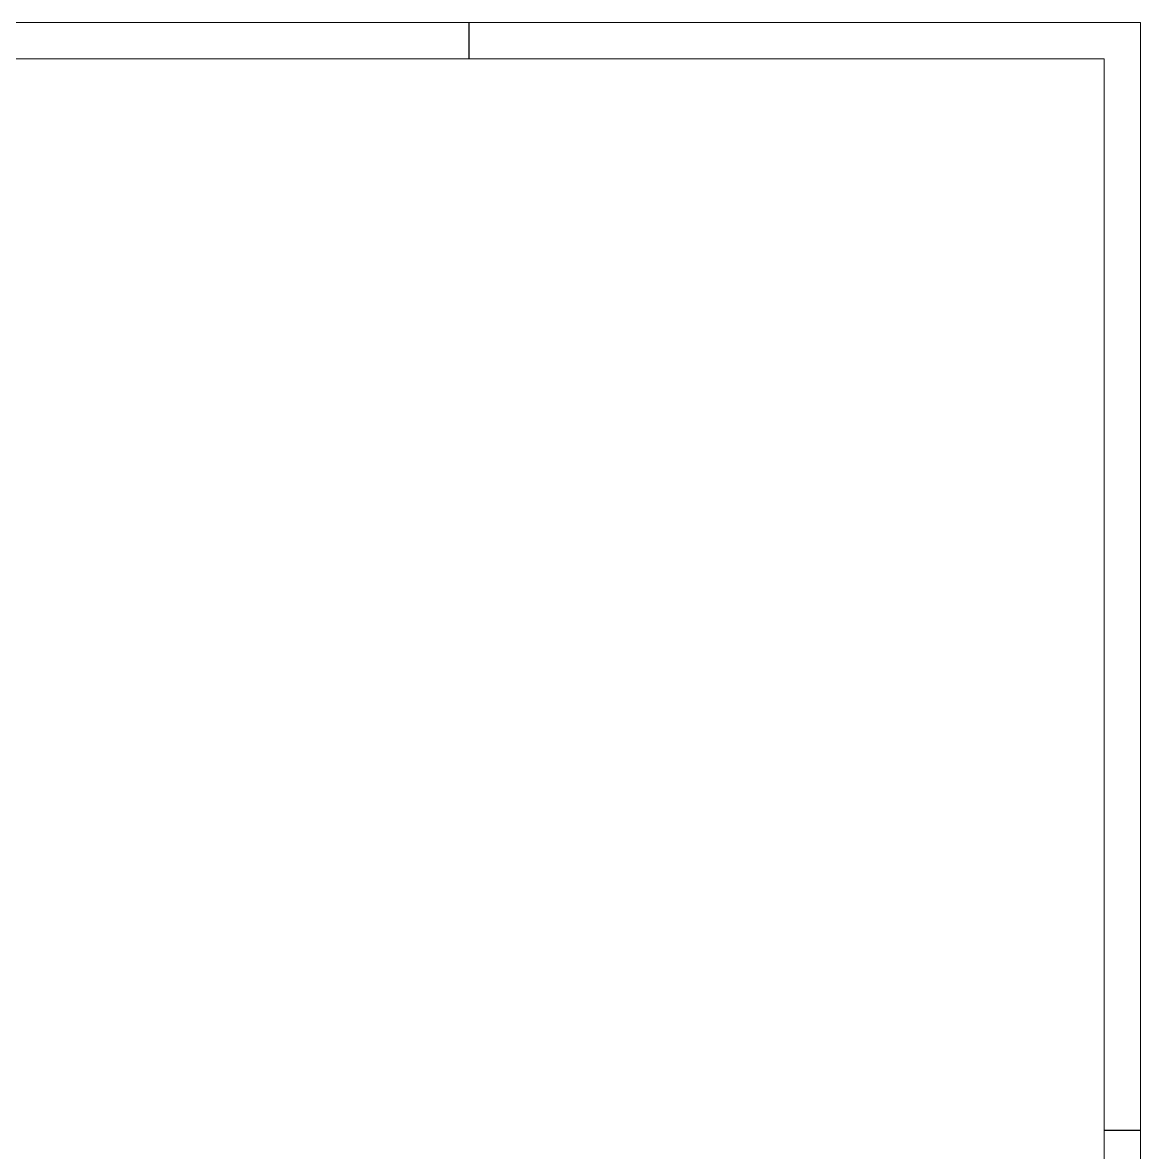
# Model space of a CAD drawing. Header units: millimetres. Extents: x 834033 to 836936, y 7531751 to 7534076.
# Drawn here: x 836026 to 836333.9, y 7532734.3 to 7533045.4 of the extents above; entities that cross this region are included whole.
import ezdxf

# ---------------------------------------------------------------- set-up
doc = ezdxf.new("R2010")
doc.units = ezdxf.units.MM
doc.layers.add('POSTE', color=3, linetype='Continuous', lineweight=13)

msp = doc.modelspace()

# ---------------------------------------------------------------- linework, layer by layer
at = {"linetype": 'Continuous'}
msp.add_line((836148.883, 7533045.421), (836148.883, 7533035.421), dxfattribs=at)
msp.add_line((836323.883, 7532740.421), (836333.883, 7532740.421))
at = {"layer": 'POSTE'}
for p, q in [((836333.883, 7533045.421), (835492.883, 7533045.421)), ((836333.883, 7532435.421), (836333.883, 7533045.421))]:
    msp.add_line(p, q, dxfattribs=at)
at = {"layer": 'POSTE', "linetype": 'Continuous'}
for p, q in [((835517.883, 7533035.421), (836323.883, 7533035.421)), ((836323.883, 7533035.421), (836323.883, 7532445.421))]:
    msp.add_line(p, q, dxfattribs=at)

doc.saveas('drawing.dxf')
